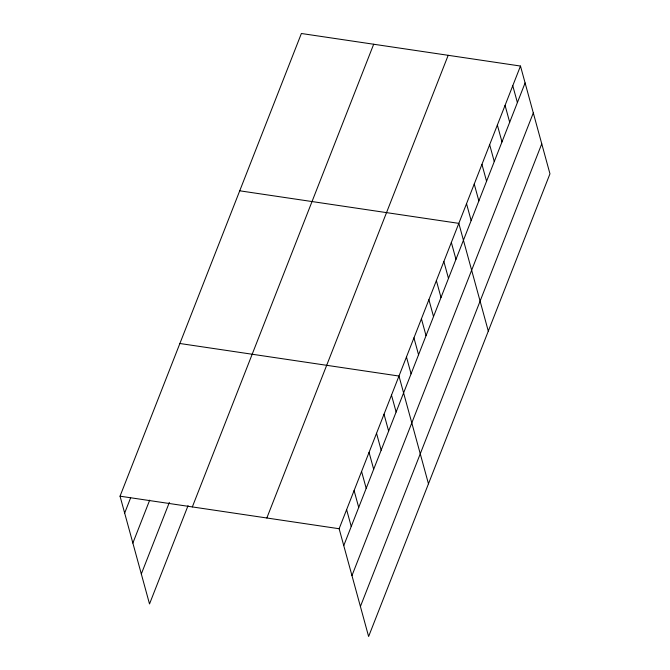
<?xml version="1.0" encoding="UTF-8"?>
<svg xmlns="http://www.w3.org/2000/svg" width="670" height="670" viewBox="0 0 670 670"><rect width="100%" height="100%" fill="white"/><g stroke="black" fill="none" stroke-linecap="round" stroke-linejoin="round"><path stroke-width="1" d="M188.044 505.666L149.519 603.955L120.039 496.185L301.383 33.5L520.481 66.045L549.961 173.815L368.617 636.5L339.137 528.731L520.481 66.045M124.662 513.069L130.642 497.802M132.861 543.06L149.695 500.121M141.32 573.964L169.368 502.391M192.34 506.922L373.684 44.237M266.836 517.985L448.18 55.309M343.752 545.615L525.096 82.938M351.959 575.605L533.303 112.928M360.41 606.509L541.754 143.824M239.726 190.808L458.824 223.361L488.304 331.131M179.878 343.501L398.977 376.046L428.465 483.815M120.039 496.185L339.137 528.731M512.768 85.71L517.391 102.594M505.063 105.374L509.686 122.258M497.358 125.039L501.981 141.923M489.653 144.703L494.267 161.587M481.939 164.368L486.562 181.252M474.234 184.032L478.857 200.916M466.529 203.697L471.152 220.581M451.345 242.448L455.96 259.332M443.858 261.526L448.481 278.418M436.379 280.613L441.002 297.505M428.901 299.699L433.524 316.592M421.422 318.786L426.036 335.67M413.943 337.873L418.557 354.757M406.456 356.959L411.078 373.843M391.498 395.132L396.121 412.017M384.019 414.211L388.634 431.103M376.54 433.297L381.155 450.19M369.061 452.384L373.676 469.276M361.574 471.471L366.197 488.355M354.095 490.557L358.718 507.441M346.616 509.644L351.239 526.528"/></g></svg>
